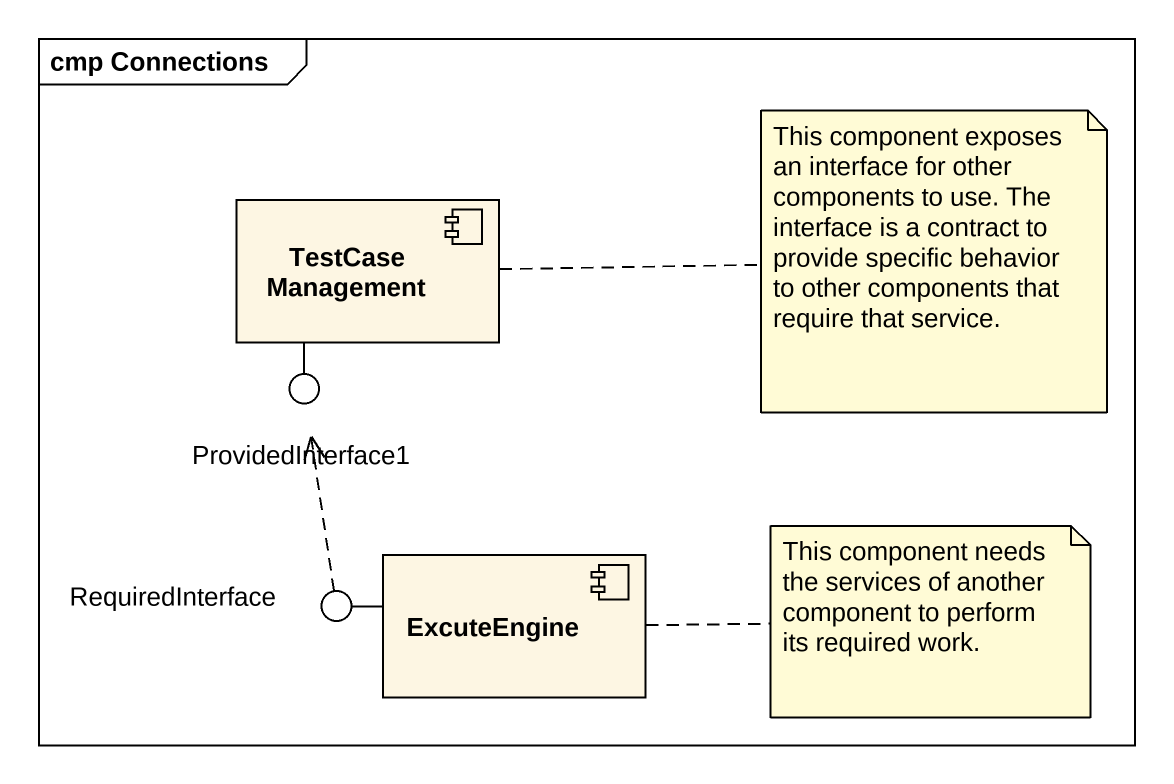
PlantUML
@startuml
mainframe cmp Connections
component TestCaseManagement
() ProvidedInterface1
component ExcuteEngine
() RequiredInterface
TestCaseManagement -- ProvidedInterface1
ExcuteEngine -left- RequiredInterface
RequiredInterface .up.> ProvidedInterface1
note right of TestCaseManagement : This component exposes an interface for other components to use. The interface is a contract to provide specific behavior to other components that require that service.
note right of ExcuteEngine : This component needs the services of another component to perform its required work.
@enduml
